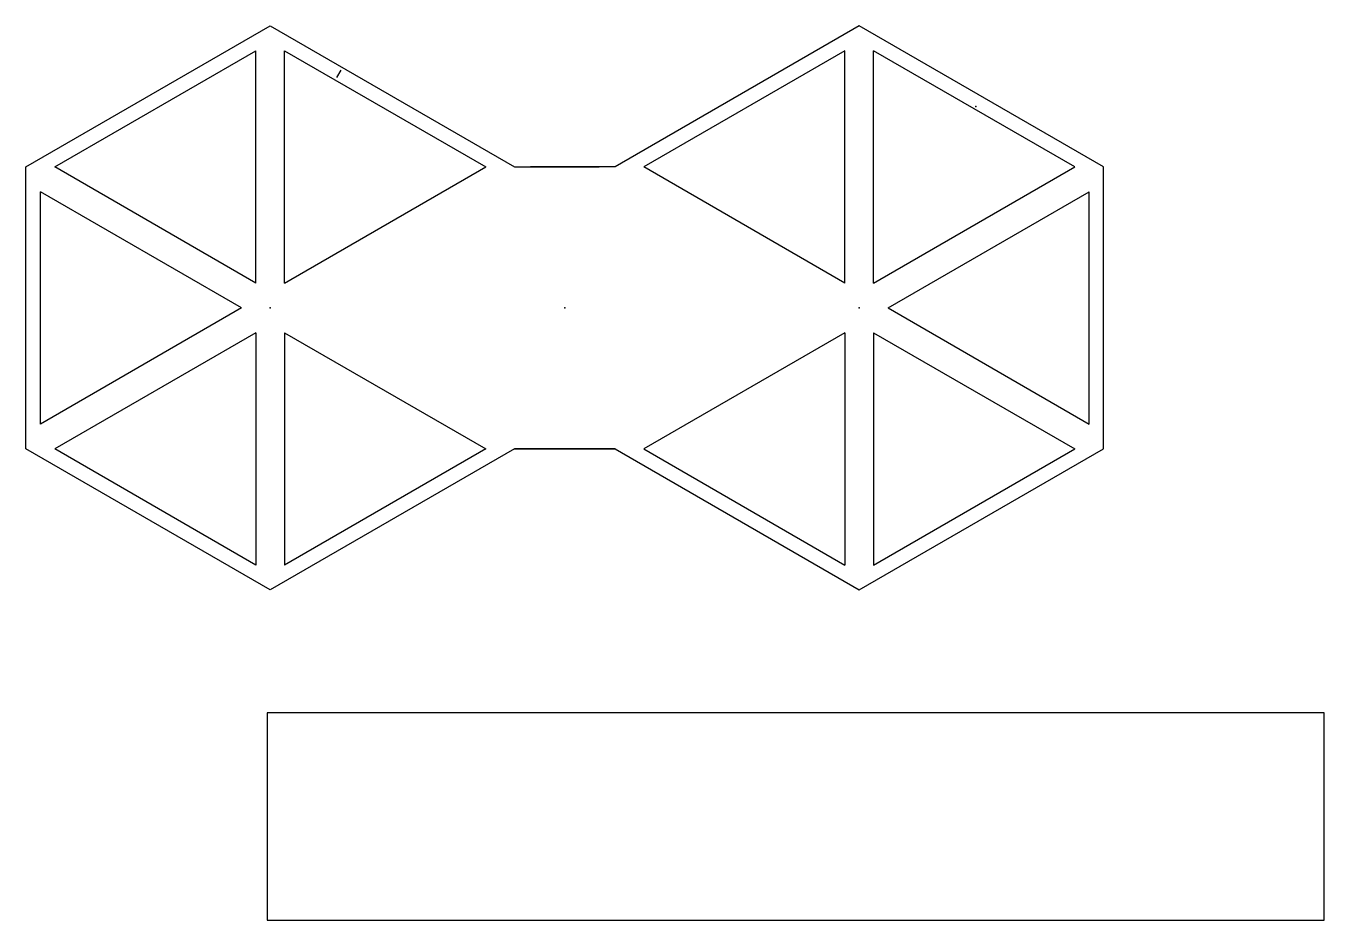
# Model space of a CAD drawing. Header units: millimetres. Extents: x -187 to 264, y -213 to 98.
import ezdxf

# ---------------------------------------------------------------- set-up
doc = ezdxf.new("R2010")
doc.units = ezdxf.units.MM
doc.header["$MEASUREMENT"] = 0
doc.layers.add('S3A2_Laser_3mm_White Acrylic_06 v1_ceiling v3_Sketch1', color=7, linetype='Continuous')

msp = doc.modelspace()

# ---------------------------------------------------------------- linework, layer by layer
at = {"layer": 'S3A2_Laser_3mm_White Acrylic_06 v1_ceiling v3_Sketch1'}
for p, q in [((-187.4, 49.05), (-102.45, 98.09)), ((-102.45, 98.09), (-17.49, 49.04)), ((102.45, 98.09), (17.49, 49.04)), ((187.4, 49.05), (102.45, 98.09)), ((-177.41, 49.04), (-107.45, 89.43)), ((-107.45, 8.66), (-107.45, 89.43)), ((-97.46, 89.44), (-27.5, 49.05)), ((-97.45, 8.66), (-97.46, 89.44)), ((97.46, 89.44), (27.5, 49.05)), ((97.45, 8.66), (97.46, 89.44)), ((107.45, 8.66), (107.45, 89.43)), ((177.41, 49.04), (107.45, 89.43)), ((-79.3, 80.11), (-77.8, 82.7)), ((-187.4, -49.05), (-187.4, 49.05)), ((-107.45, 8.66), (-177.41, 49.04)), ((-97.45, 8.66), (-27.5, 49.05)), ((-17.49, 49.04), (11.92, 49.04)), ((17.49, 49.04), (-11.92, 49.04)), ((97.45, 8.66), (27.5, 49.05)), ((107.45, 8.66), (177.41, 49.04)), ((187.4, -49.05), (187.4, 49.05)), ((-112.45, 0), (-182.4, 40.39)), ((-182.4, -40.39), (-182.4, 40.39)), ((112.45, 0), (182.4, 40.39)), ((182.4, -40.39), (182.4, 40.39)), ((-112.45, 0), (-182.4, -40.39)), ((112.45, 0), (182.4, -40.39)), ((-107.45, -8.66), (-177.4, -49.05)), ((-107.45, -8.66), (-107.45, -89.44)), ((-97.45, -8.66), (-27.5, -49.04)), ((-97.45, -8.66), (-97.45, -89.43)), ((97.45, -8.66), (27.5, -49.04)), ((97.45, -8.66), (97.45, -89.43)), ((107.45, -8.66), (107.45, -89.44)), ((107.45, -8.66), (177.4, -49.05)), ((-102.45, -98.09), (-187.4, -49.05)), ((-107.45, -89.44), (-177.4, -49.05)), ((-17.49, -49.04), (-102.45, -98.09)), ((-27.5, -49.04), (-97.45, -89.43)), ((17.49, -49.04), (-17.49, -49.04)), ((-17.49, -49.04), (17.49, -49.04)), ((17.49, -49.04), (102.45, -98.09)), ((27.5, -49.04), (97.45, -89.43)), ((102.45, -98.09), (187.4, -49.05)), ((107.45, -89.44), (177.4, -49.05)), ((264.1, -140.83), (-103.47, -140.83)), ((-103.47, -140.83), (-103.47, -212.92)), ((264.1, -212.92), (264.1, -140.83)), ((-103.47, -212.92), (264.1, -212.92))]:
    msp.add_line(p, q, dxfattribs=at)
for p in [(142.93, 70.11), (142.93, 70.11), (0, 0), (0, 0), (0, 0), (0, 0), (0, 0), (-102.45, 0), (-102.45, 0), (102.45, 0)]:
    msp.add_point(p, dxfattribs=at)

doc.saveas('drawing.dxf')
